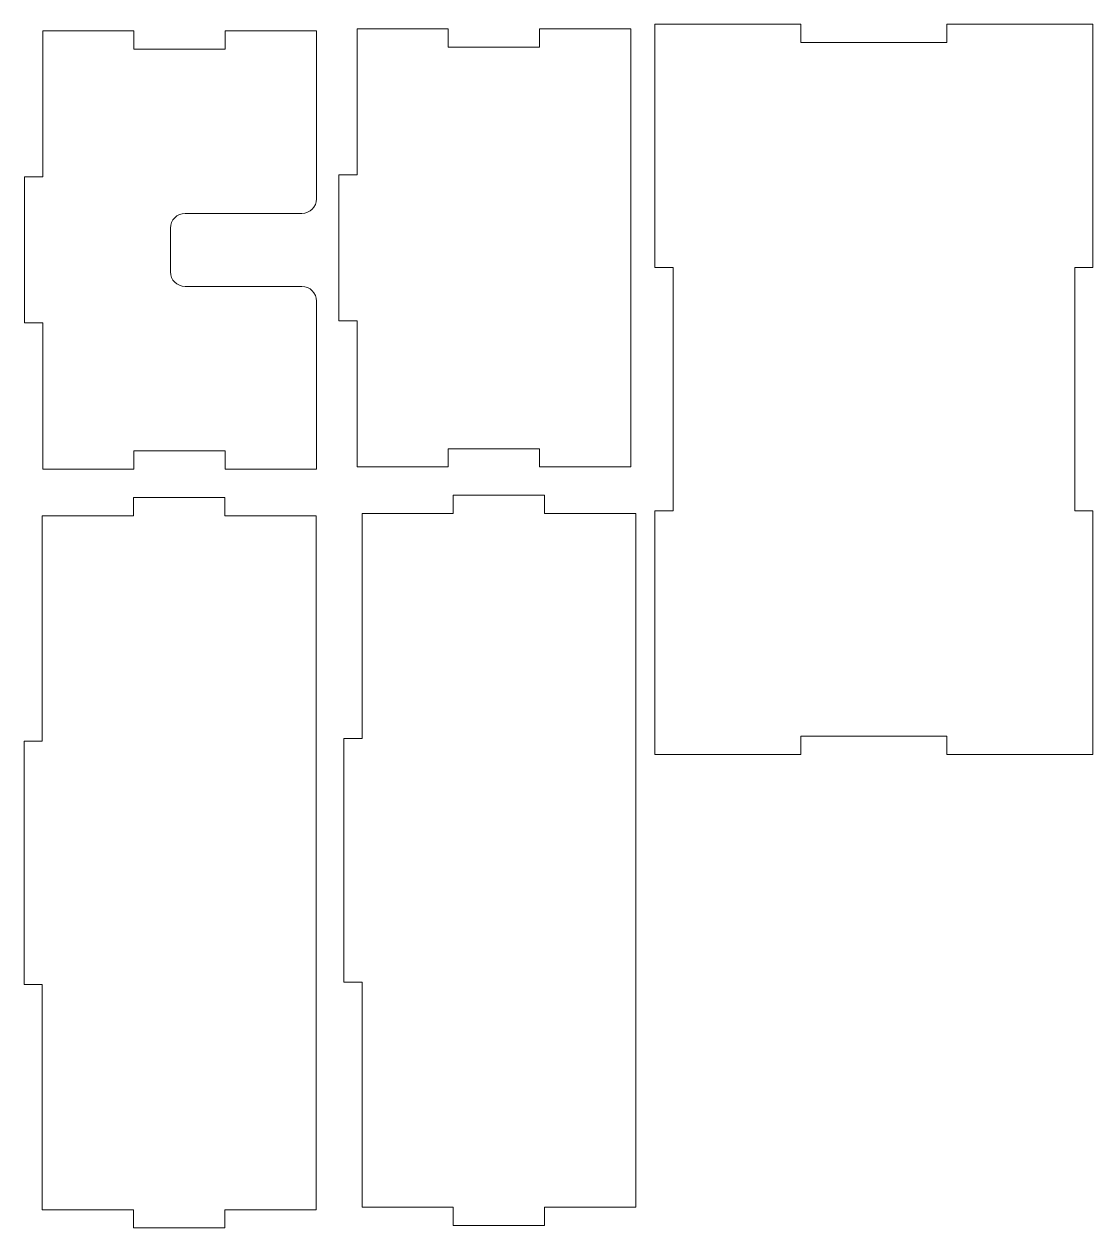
# Model space of a CAD drawing. Header units: inches. Extents: x 0.36 to 7.69, y 2.56 to 10.8.
import ezdxf

# ---------------------------------------------------------------- set-up
doc = ezdxf.new("R2010")
doc.units = ezdxf.units.IN
doc.header["$MEASUREMENT"] = 0
doc.layers.add('VISIBLE', color=7, linetype='Continuous', lineweight=0)

msp = doc.modelspace()

# ---------------------------------------------------------------- linework, layer by layer
at = {"layer": 'VISIBLE'}
for p, q in [((4.6852, 9.1343), (4.6852, 10.8009)), ((4.6852, 10.8009), (5.6852, 10.8009)), ((5.6852, 10.6759), (5.6852, 10.8009)), ((6.6852, 10.8009), (7.6852, 10.8009)), ((6.6852, 10.8009), (6.6852, 10.6759)), ((7.6852, 10.8009), (7.6852, 9.1343)), ((0.4921, 10.7544), (0.4921, 9.7544)), ((0.4921, 10.7544), (1.1171, 10.7544)), ((1.1171, 10.6294), (1.1171, 10.7544)), ((1.7421, 10.7544), (2.3671, 10.7544)), ((1.7421, 10.7544), (1.7421, 10.6294)), ((2.3671, 10.7544), (2.3671, 9.6044)), ((2.6451, 10.7685), (3.2701, 10.7685)), ((2.6451, 10.7685), (2.6451, 9.7685)), ((3.2701, 10.6435), (3.2701, 10.7685)), ((3.8951, 10.7685), (4.5201, 10.7685)), ((3.8951, 10.7685), (3.8951, 10.6435)), ((4.5201, 10.7685), (4.5201, 7.7685)), ((3.8951, 10.6435), (3.2701, 10.6435)), ((6.6852, 10.6759), (5.6852, 10.6759)), ((1.7421, 10.6294), (1.1171, 10.6294)), ((0.4921, 9.7544), (0.3671, 9.7544)), ((0.3671, 8.7544), (0.3671, 9.7544)), ((2.5201, 8.7685), (2.5201, 9.7685)), ((2.6451, 9.7685), (2.5201, 9.7685)), ((1.4671, 9.5044), (2.2671, 9.5044)), ((1.3671, 9.1044), (1.3671, 9.4044)), ((4.6852, 9.1343), (4.8102, 9.1343)), ((4.8102, 9.1343), (4.8102, 7.4676)), ((7.5602, 9.1343), (7.6852, 9.1343)), ((7.5602, 7.4676), (7.5602, 9.1343)), ((2.2671, 9.0044), (1.4671, 9.0044)), ((2.3671, 8.9044), (2.3671, 7.7544)), ((0.3671, 8.7544), (0.4921, 8.7544)), ((0.4921, 8.7544), (0.4921, 7.7544)), ((2.5201, 8.7685), (2.6451, 8.7685)), ((2.6451, 8.7685), (2.6451, 7.7685)), ((1.1171, 7.8794), (1.7421, 7.8794)), ((1.1171, 7.7544), (1.1171, 7.8794)), ((1.7421, 7.8794), (1.7421, 7.7544)), ((3.2701, 7.8935), (3.8951, 7.8935)), ((3.2701, 7.7685), (3.2701, 7.8935)), ((3.8951, 7.8935), (3.8951, 7.7685)), ((1.1171, 7.7544), (0.4921, 7.7544)), ((2.3671, 7.7544), (1.7421, 7.7544)), ((3.2701, 7.7685), (2.6451, 7.7685)), ((4.5201, 7.7685), (3.8951, 7.7685)), ((1.1142, 7.5586), (1.7392, 7.5586)), ((1.1142, 7.5586), (1.1142, 7.4336)), ((1.7392, 7.4336), (1.7392, 7.5586)), ((3.304, 7.5756), (3.929, 7.5756)), ((3.304, 7.5756), (3.304, 7.4506)), ((3.929, 7.4506), (3.929, 7.5756)), ((1.1142, 7.4336), (0.4892, 7.4336)), ((0.4892, 7.4336), (0.4892, 5.892)), ((2.3642, 7.4336), (1.7392, 7.4336)), ((2.3642, 7.4336), (2.3642, 2.6836)), ((3.304, 7.4506), (2.679, 7.4506)), ((2.679, 7.4506), (2.679, 5.9089)), ((4.554, 7.4506), (3.929, 7.4506)), ((4.554, 7.4506), (4.554, 2.7006)), ((4.6852, 5.8009), (4.6852, 7.4676)), ((4.8102, 7.4676), (4.6852, 7.4676)), ((7.6852, 7.4676), (7.5602, 7.4676)), ((7.6852, 7.4676), (7.6852, 5.8009)), ((0.4892, 5.892), (0.3642, 5.892)), ((0.3642, 4.2253), (0.3642, 5.892)), ((2.679, 5.9089), (2.554, 5.9089)), ((2.554, 4.2423), (2.554, 5.9089)), ((5.6852, 5.9259), (6.6852, 5.9259)), ((5.6852, 5.8009), (5.6852, 5.9259)), ((6.6852, 5.9259), (6.6852, 5.8009)), ((5.6852, 5.8009), (4.6852, 5.8009)), ((7.6852, 5.8009), (6.6852, 5.8009)), ((0.3642, 4.2253), (0.4892, 4.2253)), ((0.4892, 4.2253), (0.4892, 2.6836)), ((2.554, 4.2423), (2.679, 4.2423)), ((2.679, 4.2423), (2.679, 2.7006)), ((0.4892, 2.6836), (1.1142, 2.6836)), ((1.1142, 2.6836), (1.1142, 2.5586)), ((1.7392, 2.5586), (1.7392, 2.6836)), ((1.7392, 2.6836), (2.3642, 2.6836)), ((2.679, 2.7006), (3.304, 2.7006)), ((3.304, 2.7006), (3.304, 2.5756)), ((3.929, 2.5756), (3.929, 2.7006)), ((3.929, 2.7006), (4.554, 2.7006)), ((1.7392, 2.5586), (1.1142, 2.5586)), ((3.929, 2.5756), (3.304, 2.5756))]:
    msp.add_line(p, q, dxfattribs=at)
for centre, start, end in [((2.2671, 9.6044), 270, 0), ((1.4671, 9.4044), 90, 180), ((1.4671, 9.1044), 180, 270), ((2.2671, 8.9044), 0, 90)]:
    msp.add_arc(centre, 0.1, start, end, dxfattribs=at)

doc.saveas('drawing.dxf')
